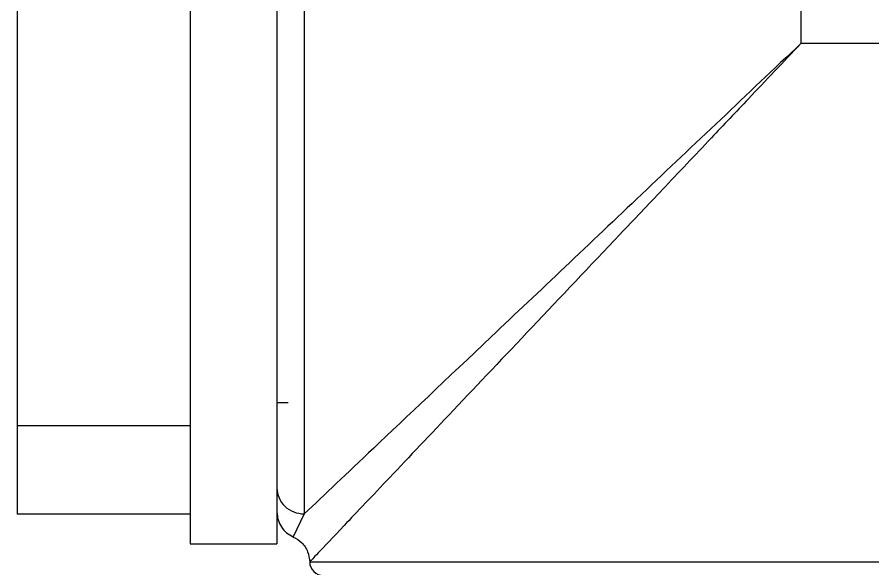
# Model space of a CAD drawing. Header units: millimetres. Extents: x 0 to 279, y 0 to 216.
# Drawn here: x 201.905 to 204.519, y 184.783 to 186.469 of the extents above; entities that cross this region are included whole.
import ezdxf

# ---------------------------------------------------------------- set-up
doc = ezdxf.new("R2010")
doc.units = ezdxf.units.MM

msp = doc.modelspace()

# ---------------------------------------------------------------- linework, layer by layer
at = {"color": 7, "linetype": 'Continuous', "lineweight": 25}
for p, q in [((202.6989, 187.9153), (202.6989, 184.8965)), ((201.9051, 186.6575), (201.9051, 185.2205)), ((202.4343, 186.6575), (202.4343, 185.2205)), ((205.3596, 186.3877), (204.2989, 186.3877)), ((202.6989, 185.2913), (202.733, 185.2913)), ((202.4343, 185.2205), (201.9051, 185.2205)), ((201.9051, 185.2205), (201.9051, 184.9507)), ((202.4343, 185.2205), (202.4343, 184.8602)), ((202.4343, 184.9507), (201.9051, 184.9507)), ((202.6989, 184.8965), (202.6989, 184.8602)), ((202.4343, 184.8602), (202.6989, 184.8602))]:
    msp.add_line(p, q, dxfattribs=at)
at = {"color": 8, "linetype": 'Continuous', "lineweight": 25}
for p, q in [((202.7822, 187.8877), (202.7822, 184.9509)), ((204.2989, 187.8877), (204.2989, 186.3877)), ((202.7822, 184.9509), (202.7489, 184.8808)), ((202.7989, 184.8044), (205.7989, 184.8044))]:
    msp.add_line(p, q, dxfattribs=at)
at = {"color": 7, "linetype": 'Continuous', "lineweight": 25}
msp.add_arc((202.8406, 184.8044), 0.0417, 180, 270, dxfattribs=at)
for points, knots in [([(210.0676, 194.7227), (209.5715, 194.7194), (208.6224, 194.7129), (207.2652, 194.6593), (206.039, 194.5793), (204.9413, 194.4764), (203.9159, 194.3509), (202.9762, 194.2071), (202.1313, 194.0489), (201.4516, 193.9046), (200.9175, 193.7752), (200.4795, 193.659), (200.0706, 193.542), (199.5629, 193.3848), (198.9268, 193.1658), (198.1807, 192.8706), (197.4221, 192.5216), (196.5746, 192.0672), (195.6825, 191.4898), (194.789, 190.7605), (194.0226, 189.9683), (193.3839, 189.1241), (192.8571, 188.2202), (192.4797, 187.3458), (192.2118, 186.5008), (192.0257, 185.6906), (191.8867, 184.6925), (191.8268, 183.8698), (191.8342, 183.3464), (191.8356, 183.2544)], [0, 0, 0, 0, 0.060353, 0.115444, 0.165366, 0.210237, 0.250196, 0.291876, 0.326962, 0.355719, 0.378359, 0.395249, 0.411974, 0.431108, 0.461205, 0.495449, 0.530669, 0.564843, 0.614808, 0.662303, 0.707302, 0.750348, 0.791917, 0.83494, 0.866135, 0.899695, 0.935915, 0.988731, 1, 1, 1, 1]), ([(193.1646, 183.2544), (193.1741, 183.6545), (193.1924, 184.4216), (193.3426, 185.5216), (193.6023, 186.5388), (193.9835, 187.4969), (194.5081, 188.4174), (195.1852, 189.2785), (196.006, 190.0579), (196.8415, 190.6639), (197.6444, 191.1361), (198.3856, 191.5046), (199.1353, 191.8199), (199.8433, 192.0746), (200.4631, 192.2692), (201.0055, 192.4212), (201.558, 192.5612), (202.2126, 192.7105), (203.0355, 192.8689), (203.9574, 193.0135), (204.9661, 193.1398), (206.0443, 193.2433), (207.2596, 193.3246), (208.6159, 193.3793), (209.5682, 193.3859), (210.0676, 193.3894)], [0, 0, 0, 0, 0.053353, 0.102316, 0.147241, 0.1925, 0.239113, 0.288468, 0.339521, 0.392079, 0.428565, 0.466389, 0.50485, 0.539316, 0.568606, 0.592894, 0.615491, 0.645379, 0.6829, 0.728491, 0.771072, 0.819321, 0.873445, 0.933622, 1, 1, 1, 1]), ([(205.7989, 186.3877), (205.7941, 186.4817), (205.7872, 186.6153), (205.741, 186.81), (205.6834, 186.9773), (205.586, 187.1686), (205.4526, 187.3563), (205.2805, 187.5312), (205.0727, 187.6817), (204.8341, 187.797), (204.5728, 187.8732), (204.3908, 187.8828), (204.2991, 187.8876)], [0, 0, 0, 0, 0.11952, 0.17002, 0.254538, 0.344484, 0.442757, 0.546992, 0.655857, 0.768238, 0.883346, 1, 1, 1, 1]), ([(202.6989, 187.8044), (202.6989, 187.788), (202.6989, 187.7541), (202.6989, 187.4819), (202.6989, 187.0791), (202.6989, 186.5974), (202.6989, 186.0906), (202.6989, 185.6116), (202.6989, 185.2222), (202.6989, 185.0932), (202.6989, 185.0307)], [0, 0, 0, 0, 0.120947, 0.25, 0.379053, 0.5, 0.620947, 0.75, 0.879053, 1, 1, 1, 1]), ([(204.2989, 186.3877), (204.1357, 186.2331), (203.8092, 185.9238), (203.3611, 185.4993), (202.9872, 185.1451), (202.8465, 185.0118), (202.7822, 184.9509)], [0, 0, 0, 0, 0.272891, 0.545753, 0.792389, 1, 1, 1, 1]), ([(204.2989, 186.3877), (204.2456, 186.3315), (204.1543, 186.2353), (204.0134, 186.0863), (203.8821, 185.9478), (203.6971, 185.7525), (203.4781, 185.5214), (203.239, 185.2689), (203.0422, 185.0613), (202.9019, 184.9131), (202.8149, 184.8214), (202.8041, 184.81), (202.7989, 184.8044)], [0, 0, 0, 0, 0.079812, 0.136642, 0.212242, 0.278855, 0.421288, 0.558488, 0.685973, 0.801499, 0.903152, 1, 1, 1, 1]), ([(202.6989, 184.9573), (202.6996, 184.9492), (202.701, 184.9331), (202.7116, 184.911), (202.7276, 184.8924), (202.7418, 184.8846), (202.7489, 184.8808)], [0, 0, 0, 0, 0.250095, 0.500116, 0.750108, 1, 1, 1, 1]), ([(202.7486, 184.8804), (202.7578, 184.8753), (202.7766, 184.8647), (202.7951, 184.8363), (202.7977, 184.8145), (202.799, 184.8036)], [0, 0, 0, 0, 0.324632, 0.662531, 1, 1, 1, 1])]:
    msp.add_open_spline(points, degree=3, knots=knots, dxfattribs=at)
msp.add_open_spline([(202.6989, 185.0307), (202.7001, 185.0203), (202.7027, 184.9993), (202.7219, 184.973), (202.7495, 184.9545), (202.7713, 184.9521), (202.7822, 184.9509)], degree=3, dxfattribs=at)

doc.saveas('drawing.dxf')
